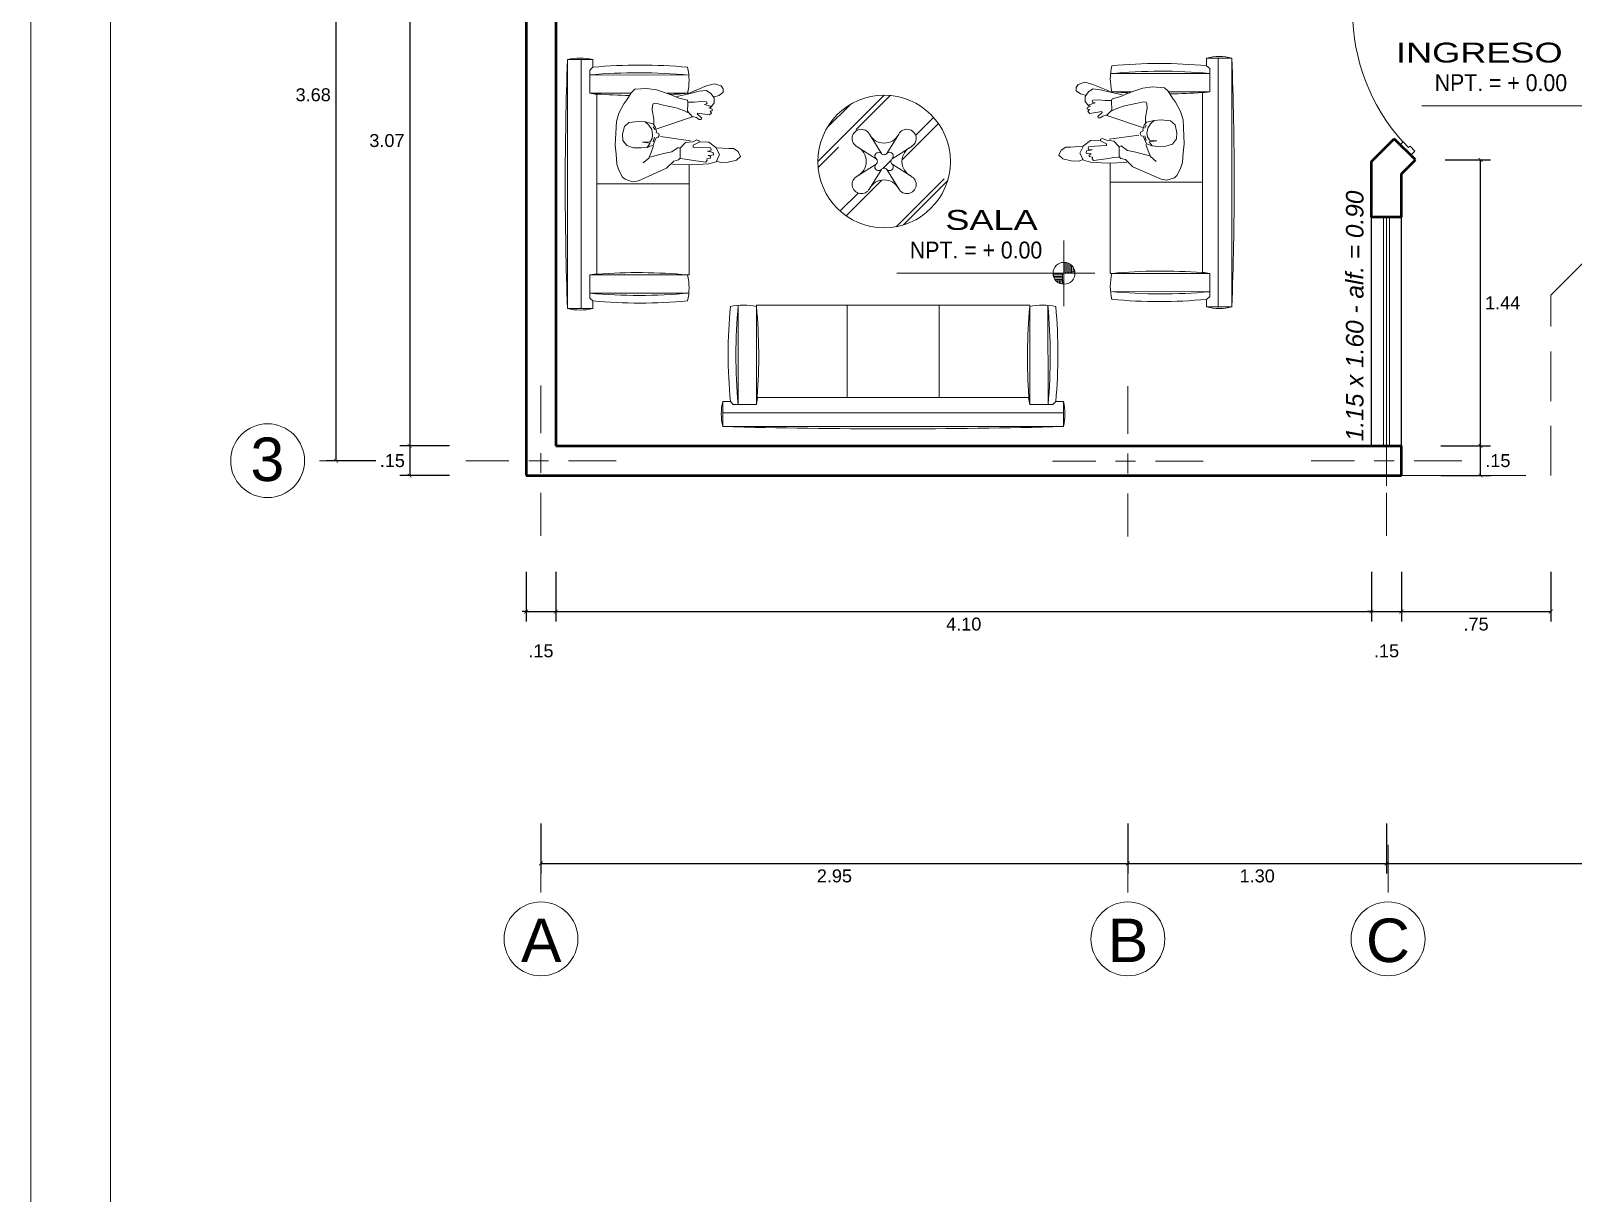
# Model space of a CAD drawing. Header units: millimetres. Extents: x 2033 to 2295, y 1536 to 1691.
# Drawn here: x 2252.87 to 2260.62, y 1585.33 to 1591.17 of the extents above; entities that cross this region are included whole.
import ezdxf

# ---------------------------------------------------------------- set-up
doc = ezdxf.new("R2010")
doc.units = ezdxf.units.MM
for name, pattern in [('ACAD_ISO02W100', [15, 12, -3]), ('ACAD_ISO10W100', [18, 12, -3, 0, -3]), ('RAYITAS', [0.375, 0.25, -0.125])]:
    doc.linetypes.add(name, pattern=pattern)
doc.layers.get('Defpoints').update_dxf_attribs({"color": 164})
for name, color, linetype, lineweight in [('cotas', 251, 'Continuous', 15), ('cut wood', 26, 'Continuous', 20), ('Ejes', 65, 'ACAD_ISO10W100', 15), ('Muebles', 33, 'Continuous', 9), ('muroalto', 12, 'Continuous', 50), ('MUROS BAJOS', 80, 'Continuous', 25), ('PISOS', 252, 'Continuous', 0), ('PYV', 30, 'Continuous', 13), ('TEXTOS', 7, 'Continuous', 5), ('texturasde piso', 252, 'Continuous', 0), ('UNO', 254, 'Continuous', 9)]:
    doc.layers.add(name, color=color, linetype=linetype, lineweight=lineweight)
doc.styles.add('ARDELG', font='arial.ttf', dxfattribs={"width": 0.9, "height": 0.1})
doc.styles.add('ARIAL', font='arial.ttf', dxfattribs={"width": 1.3, "height": 0.1})
doc.styles.add('Micky-Arial', font='arial.ttf', dxfattribs={"width": 1.5, "height": 0.125})
doc.styles.get("Standard").update_dxf_attribs({"font": 'arial.ttf'})
doc.dimstyles.new('Aritek', dxfattribs={"dimtxt": 0.065, "dimasz": 0.02, "dimexe": 0.05, "dimexo": 0.15, "dimgap": 0.03, "dimtad": 2, "dimtih": 1, "dimtoh": 1, "dimzin": 4, "dimdsep": 46, "dimtxsty": 'Standard', "dimblk": 'ARCHTICK', "dimcen": 0.1, "dimclrt": 7, "dimadec": 0, "dimazin": 0, "dimtfac": 1, "dimtmove": 2, "dimatfit": 1, "dimldrblk": 'DOTSMALL', "dimfxl": 0.2, "dimfxlon": 1, "dimarcsym": 0})

# ---------------------------------------------------------------- blocks, each defined once
blk = doc.blocks.new('P')
at = {"linetype": 'Continuous'}
for p, q in [((0.06, 1), (0.02, 1)), ((0.02, 0.075), (0.02, 1)), ((0.06, 1), (0.06, 0.075)), ((0, 0), (0, 0.075)), ((0, 0.075), (0.02, 0.075)), ((0.03, 0), (0, 0)), ((0.06, 0.075), (0.02, 0.075)), ((0.02, 0.075), (0.02, 0.035)), ((0.02, 0.035), (0.03, 0.035)), ((0.03, 0.035), (0.03, 0)), ((0.97, 0.035), (0.97, 0)), ((0.98, 0.035), (0.97, 0.035)), ((0.97, 0), (1, 0)), ((0.98, 0.075), (0.98, 0.035)), ((1, 0.075), (0.98, 0.075)), ((1, 0), (1, 0.075))]:
    blk.add_line(p, q, dxfattribs=at)
blk.add_arc((0.0086, 0.0289), 0.9725, 2.71991, 86.96955, dxfattribs=at)
blk = doc.blocks.new('GF+')
at = {"color": 34}
for p, q in [((252.598, 193.8045), (250.458, 193.8045)), ((250.458, 193.8045), (250.458, 193.646)), ((252.598, 193.8045), (252.598, 193.646)), ((252.598, 193.7181), (250.458, 193.7181)), ((250.458, 193.646), (250.506, 193.646)), ((250.506, 193.646), (250.5235, 193.6653)), ((250.5235, 193.6653), (250.6693, 193.6653)), ((250.5557, 193.0423), (250.554, 193.6653)), ((250.6741, 193.6182), (250.6693, 193.6653)), ((250.6693, 193.6653), (250.677, 193.6211)), ((250.6693, 193.6653), (250.6693, 193.0505)), ((250.677, 193.6211), (250.9392, 193.6211)), ((252.379, 193.6211), (250.9392, 193.6211)), ((251.2388, 193.6211), (251.2388, 193.0409)), ((251.8171, 193.6211), (251.8171, 193.0409)), ((252.3866, 193.6653), (252.379, 193.6211)), ((252.3819, 193.6182), (252.3866, 193.6653)), ((252.5325, 193.6653), (252.3866, 193.6653)), ((252.3866, 193.6653), (252.3866, 193.0505)), ((252.5003, 193.0423), (252.5019, 193.6653)), ((252.5499, 193.646), (252.5325, 193.6653)), ((252.598, 193.646), (252.5499, 193.646)), ((250.6693, 193.0505), (250.6693, 193.0438)), ((250.6722, 193.0409), (250.7746, 193.0409)), ((250.9392, 193.0409), (250.7452, 193.0409)), ((250.9392, 193.0409), (252.3107, 193.0409)), ((252.3838, 193.0409), (252.2814, 193.0409)), ((252.3866, 193.0505), (252.3866, 193.0438))]:
    blk.add_line(p, q, dxfattribs=at)
for centre, radius, start, end in [((250.7801, 193.7253), 0.3317, 166.17755, 193.82245), ((251.528, 154.0828), 39.7361, 88.45698, 91.54302), ((252.2759, 193.7253), 0.3317, 346.17755, 13.82245), ((253.6603, 193.3483), 3.1683, 174.60692, 185.39308), ((253.9298, 193.3626), 3.3893, 174.8766, 185.42207), ((247.2945, 193.3627), 3.3893, 354.71491, 4.32027), ((250.677, 193.6182), 0.00288, 90, 184.32027), ((255.7615, 193.3627), 3.3893, 175.67973, 185.28509), ((252.379, 193.6182), 0.00288, 355.67973, 90), ((249.1262, 193.3626), 3.3893, 354.57793, 5.1234), ((249.3957, 193.3483), 3.1683, 354.60692, 5.39308), ((250.5877, 193.3927), 0.3518, 256.58033, 283.41967), ((250.6722, 193.0438), 0.00288, 180, 270), ((252.3838, 193.0438), 0.00288, 270, 0), ((252.4683, 193.3927), 0.3518, 256.58033, 283.41967)]:
    blk.add_arc(centre, radius, start, end, dxfattribs=at)
blk = doc.blocks.new('Peopleplan_057')
at = {"color": 0}
for p, q in [((-0.0217, -0.1196), (-0.0401, -0.1104)), ((0.0553, -0.1104), (0.026, -0.1181))]:
    blk.add_line(p, q, dxfattribs=at)
at = {"color": 76}
for p, q in [((0.0955, -0.2799), (0.1573, -0.2799)), ((-0.1951, -0.3287), (-0.1295, -0.3268))]:
    blk.add_line(p, q, dxfattribs=at)
for points in [[(0.1573, -0.2799), (0.1686, -0.2687), (0.1761, -0.2405), (0.2211, -0.1936), (0.2998, -0.0172), (0.3054, 0.0203), (0.2899, 0.0667), (0.2766, 0.0826), (0.2329, 0.1051), (0.1948, 0.1179), (0.133, 0.123), (0.0767, 0.1276), (-0.0733, 0.1212), (-0.1258, 0.1053), (-0.1839, 0.0747), (-0.2101, 0.0555), (-0.2532, 0.0278), (-0.2757, 0.0053), (-0.2814, -0.0698), (-0.272, -0.1317), (-0.2457, -0.2124), (-0.2195, -0.2705), (-0.2064, -0.3249), (-0.1951, -0.3287)], [(0.0805, -0.1129), (0.1217, -0.0979), (0.1573, -0.0829), (0.1873, -0.0473), (0.1873, -0.0473), (0.1873, -0.0473), (0.1873, -0.0473)], [(0.1517, -0.0885), (0.1292, -0.1748), (0.118, -0.2274), (0.0898, -0.2668), (0.0955, -0.2799)], [(-0.1295, -0.3268), (-0.1408, -0.3062), (-0.1595, -0.2555), (-0.1782, -0.1655), (-0.1876, -0.1279), (-0.1839, -0.111), (-0.1745, -0.1054), (-0.1464, -0.1035), (-0.0883, -0.1148), (-0.0564, -0.1148)]]:
    blk.add_lwpolyline(points, dxfattribs=at)
at = {"color": 8}
for points in [[(0.0906, -0.0729), (0.0936, -0.0341), (0.0917, 0.0128), (0.0786, 0.0559), (0.0467, 0.0803), (0.0074, 0.0822), (-0.0414, 0.071), (-0.0676, 0.0428), (-0.0733, -0.0172), (-0.0705, -0.0596)], [(0.0906, -0.0729), (0.0643, -0.0913), (0.0577, -0.0436), (0.0546, -0.0904), (0.0335, -0.1028), (0.0104, -0.1067), (-0.0223, -0.1009), (-0.0492, -0.0836), (-0.0705, -0.0596)], [(-0.0264, -0.1336), (-0.1033, -0.3644)], [(0.0223, -0.1561), (0.0486, -0.3437)], [(-0.1595, -0.4713), (-0.1895, -0.4938), (-0.2214, -0.4938), (-0.2495, -0.4732), (-0.2682, -0.445), (-0.2626, -0.4), (-0.2457, -0.3268), (-0.2307, -0.2593)], [(0.0542, -0.4), (0.0561, -0.46), (0.0898, -0.5032), (0.1348, -0.5276), (0.1798, -0.5051), (0.1929, -0.46), (0.1986, -0.355), (0.1948, -0.2311)], [(-0.2532, -0.34), (-0.2964, -0.445), (-0.3095, -0.4957), (-0.2964, -0.537), (-0.2776, -0.5501), (-0.257, -0.5501), (-0.2364, -0.5238), (-0.2289, -0.4938)], [(0.0917, -0.5088), (0.0973, -0.5858), (0.0973, -0.6158), (0.1161, -0.6439), (0.148, -0.6589), (0.1705, -0.6345), (0.1836, -0.582), (0.1854, -0.5313), (0.1752, -0.5074)]]:
    blk.add_lwpolyline(points, dxfattribs=at)
at = {"color": 0}
for points in [[(-0.0705, -0.0596), (-0.0583, -0.1092), (-0.0395, -0.1223), (-0.0114, -0.1317), (-0.0039, -0.1298), (0.0036, -0.1467), (0.0149, -0.1486), (0.0261, -0.1411), (0.0298, -0.1298), (0.0486, -0.1204), (0.0767, -0.1092), (0.0906, -0.0729)], [(0.0955, -0.2799), (0.0598, -0.3137), (0.0542, -0.3587), (0.043, -0.385), (0.0486, -0.3981), (0.058, -0.3981), (0.0767, -0.3606), (0.088, -0.3606), (0.0936, -0.4713), (0.103, -0.4751), (0.1123, -0.4732), (0.1142, -0.4507), (0.1217, -0.4863), (0.1367, -0.4882), (0.1386, -0.4788), (0.1405, -0.4563), (0.148, -0.4694), (0.1573, -0.4694), (0.1611, -0.4469), (0.1705, -0.4488), (0.1817, -0.4413), (0.1723, -0.3625), (0.163, -0.3137), (0.1604, -0.2769)], [(-0.1947, -0.3287), (-0.1951, -0.37), (-0.1989, -0.4094), (-0.197, -0.445), (-0.1857, -0.4488), (-0.1801, -0.4319), (-0.1689, -0.4694), (-0.1632, -0.4713), (-0.1595, -0.46), (-0.1501, -0.4807), (-0.1408, -0.4807), (-0.1389, -0.4675), (-0.1258, -0.4769), (-0.1145, -0.4638), (-0.1258, -0.3887), (-0.1201, -0.3869), (-0.0939, -0.415), (-0.0864, -0.4113), (-0.0864, -0.4), (-0.0976, -0.3831), (-0.1051, -0.355), (-0.1348, -0.327)]]:
    blk.add_lwpolyline(points, dxfattribs=at)
blk = doc.blocks.new('Peopleplan_059')
at = {"color": 34, "lineweight": 0}
for p, q in [((-0.7235, -0.0143), (0.8412, -0.0143)), ((-0.7235, -0.0143), (-0.7235, -0.1728)), ((0.8412, -0.0143), (0.8412, -0.1728)), ((-0.7235, -0.1008), (0.8412, -0.1008)), ((-0.7235, -0.1728), (-0.6754, -0.1728)), ((-0.6754, -0.1728), (-0.658, -0.1536)), ((-0.658, -0.1536), (-0.5121, -0.1536)), ((-0.6258, -0.7765), (-0.6274, -0.1536)), ((-0.5121, -0.1536), (-0.5121, -0.4127)), ((-0.5074, -0.2007), (-0.5121, -0.1536)), ((-0.5121, -0.1536), (-0.5045, -0.1978)), ((0.6299, -0.1536), (0.6223, -0.1978)), ((0.6251, -0.2007), (0.6299, -0.1536)), ((0.7758, -0.1536), (0.6299, -0.1536)), ((0.6299, -0.1536), (0.6299, -0.7684)), ((0.7436, -0.7765), (0.7452, -0.1536)), ((0.7932, -0.1728), (0.7758, -0.1536)), ((0.8412, -0.1728), (0.7932, -0.1728)), ((-0.5045, -0.1978), (0.6223, -0.1978)), ((0.0574, -0.1978), (0.0574, -0.778)), ((-0.5121, -0.6398), (-0.5121, -0.7684)), ((-0.5121, -0.7684), (-0.5121, -0.7751)), ((0.6299, -0.7684), (0.6299, -0.7751)), ((0.627, -0.778), (-0.0636, -0.778)), ((0.627, -0.778), (0.5246, -0.778)), ((0.627, -0.778), (0.554, -0.778))]:
    blk.add_line(p, q, dxfattribs=at)
for centre, radius, start, end in [((0.0589, -21.2468), 21.2469, 87.88978, 92.11022), ((-0.4014, -0.0936), 0.3317, 166.17755, 193.82245), ((0.5191, -0.0936), 0.3317, 346.17755, 13.82245), ((2.4788, -0.4706), 3.1683, 174.60692, 185.39308), ((2.7483, -0.4563), 3.3893, 174.8766, 185.42207), ((-2.6305, -0.4563), 3.3893, 354.57793, 5.1234), ((-2.3611, -0.4706), 3.1683, 354.60692, 5.39308), ((-0.5045, -0.2007), 0.00288, 90, 184.32027), ((-3.887, -0.4562), 3.3893, 0.8877, 4.32027), ((4.0048, -0.4562), 3.3893, 175.67973, 185.28509), ((0.6223, -0.2007), 0.00288, 355.67973, 90), ((-3.887, -0.4562), 3.3893, 354.71491, 356.64052), ((-0.5938, -0.4262), 0.3518, 256.58033, 283.41967), ((-0.5092, -0.7751), 0.00288, 180, 270), ((0.627, -0.7751), 0.00288, 270, 0), ((0.7116, -0.4262), 0.3518, 256.58033, 283.41967)]:
    blk.add_arc(centre, radius, start, end, dxfattribs=at)
at = {"color": 30, "lineweight": 0}
blk.add_blockref('Peopleplan_057', (-0.2616, -0.4422), dxfattribs=at)
blk = doc.blocks.new('HKJHL')
at = {"color": 8}
for p, q in [((252.2573, 191.5581), (252.0859, 191.7295)), ((252.4498, 191.3979), (252.1168, 191.731)), ((252.4024, 191.5692), (252.2881, 191.6835)), ((252.0267, 191.4062), (251.844, 191.5889)), ((251.9583, 191.5284), (251.8677, 191.619)), ((252.103, 191.4379), (252.0431, 191.535)), ((252.1307, 191.4379), (252.1906, 191.535)), ((252.0768, 191.4118), (251.9813, 191.4723)), ((252.1239, 191.3628), (252.0817, 191.405)), ((252.1568, 191.4118), (252.2524, 191.4723)), ((252.4484, 191.367), (252.3462, 191.4692)), ((252.0768, 191.3841), (251.9813, 191.3236)), ((252.103, 191.358), (252.0431, 191.2608)), ((252.1307, 191.358), (252.1906, 191.2608)), ((252.2524, 191.3236), (252.1568, 191.3841)), ((252.0192, 191.0796), (251.7985, 191.3003)), ((252.055, 191.0707), (251.8155, 191.3102)), ((252.3077, 191.1251), (252.1282, 191.3047)), ((252.3379, 191.1489), (252.2477, 191.239))]:
    blk.add_line(p, q, dxfattribs=at)
at = {"color": 34}
blk.add_circle((252.1168, 191.3979), 0.333, dxfattribs=at)
at = {"color": 8}
for centre, radius, start, end in [((252.0021, 191.5136), 0.0463, 27.66045, 243.2345), ((252.2315, 191.5136), 0.0463, 296.7655, 152.33955), ((252.1168, 191.5737), 0.0833, 207.66045, 332.33955), ((251.9438, 191.3979), 0.0833, 296.7655, 63.2345), ((252.0891, 191.4257), 0.0185, 41.40962, 228.59038), ((252.0646, 191.3979), 0.0185, 311.40962, 48.59038), ((252.1168, 191.4502), 0.0185, 221.40962, 318.59038), ((252.1446, 191.4257), 0.0185, 311.40962, 138.59038), ((252.1691, 191.3979), 0.0185, 131.40962, 228.59038), ((252.2899, 191.3979), 0.0833, 116.7655, 243.2345), ((252.0021, 191.2823), 0.0463, 116.7655, 332.33955), ((252.0891, 191.3702), 0.0185, 131.40962, 318.59038), ((252.1168, 191.3457), 0.0185, 41.40962, 138.59038), ((252.1446, 191.3702), 0.0185, 221.40962, 48.59038), ((252.2315, 191.2823), 0.0463, 207.66045, 63.2345), ((252.1168, 191.2222), 0.0833, 27.66045, 152.33955)]:
    blk.add_arc(centre, radius, start, end, dxfattribs=at)
blk = doc.blocks.new('_ArchTick')
at = {"color": 0, "linetype": 'ByBlock', "const_width": 0.15}
blk.add_lwpolyline([(-0.5, -0.5), (0.5, 0.5)], dxfattribs=at)
blk = doc.blocks.new('*D418')
at = {"layer": 'Defpoints', "color": 0, "linetype": 'Continuous', "transparency": 16777216}
for p in [(2259.754, 1589.0846), (2260.1514, 1589.0846), (2259.754, 1588.9346)]:
    blk.add_point(p, dxfattribs=at)
at = {"layer": 'UNO', "color": 0, "linetype": 'Continuous', "lineweight": -2, "transparency": 16777216}
for p, q in [((2259.9514, 1589.0846), (2260.2014, 1589.0846)), ((2260.1514, 1588.9346), (2260.1514, 1589.0846)), ((2259.9514, 1588.9346), (2260.2014, 1588.9346))]:
    blk.add_line(p, q, dxfattribs=at)
at = {"layer": 'UNO', "color": 0, "linetype": 'Continuous', "lineweight": -2, "transparency": 16777216, "xscale": 0.02, "yscale": 0.02, "zscale": 0.02}
for p, rotation in [((2260.1514, 1589.0846), 90), ((2260.1514, 1588.9346), 270)]:
    blk.add_blockref('_ArchTick', p, dxfattribs=dict(at, rotation=rotation))
at = {"layer": 'UNO', "color": 7, "linetype": 'Continuous', "transparency": 16777216, "insert": (2260.2386, 1589.0096), "char_height": 0.065, "attachment_point": 5}
blk.add_mtext('.15', dxfattribs=at)
blk = doc.blocks.new('_DotSmall')
at = {"color": 0, "linetype": 'ByBlock', "const_width": 0.5}
blk.add_lwpolyline([(-0.0625, 0, 1), (0.0625, 0, 1)], format="xyb", close=True, dxfattribs=at)
blk = doc.blocks.new('*D419')
at = {"layer": 'Defpoints', "color": 0, "linetype": 'Continuous', "transparency": 16777216}
for p in [(2259.8239, 1590.5225), (2260.1514, 1590.5225), (2259.754, 1589.0846)]:
    blk.add_point(p, dxfattribs=at)
at = {"layer": 'PISOS', "color": 0, "linetype": 'Continuous', "lineweight": -2, "transparency": 16777216}
for p, q in [((2259.9739, 1590.5225), (2260.2014, 1590.5225)), ((2260.1514, 1589.0846), (2260.1514, 1590.5225)), ((2259.9514, 1589.0846), (2260.2014, 1589.0846))]:
    blk.add_line(p, q, dxfattribs=at)
at = {"layer": 'PISOS', "color": 0, "linetype": 'Continuous', "lineweight": -2, "transparency": 16777216, "xscale": 0.02, "yscale": 0.02, "zscale": 0.02}
for p, rotation in [((2260.1514, 1590.5225), 90), ((2260.1514, 1589.0846), 270)]:
    blk.add_blockref('_ArchTick', p, dxfattribs=dict(at, rotation=rotation))
at = {"layer": 'PISOS', "color": 7, "linetype": 'Continuous', "transparency": 16777216, "insert": (2260.2626, 1589.8035), "char_height": 0.065, "attachment_point": 5}
blk.add_mtext('1.44', dxfattribs=at)
blk = doc.blocks.new('*D497')
at = {"layer": 'cotas', "color": 0, "linetype": 'Continuous', "lineweight": -2, "transparency": 16777216}
for p, q in [((2254.9692, 1592.154), (2254.7192, 1592.154)), ((2254.7692, 1592.154), (2254.7692, 1589.0846)), ((2254.9692, 1589.0846), (2254.7192, 1589.0846))]:
    blk.add_line(p, q, dxfattribs=at)
at = {"layer": 'Defpoints', "color": 0, "linetype": 'Continuous', "transparency": 16777216}
for p in [(2259.604, 1592.154), (2254.7692, 1589.0846), (2255.504, 1589.0846)]:
    blk.add_point(p, dxfattribs=at)
at = {"layer": 'cotas', "color": 0, "linetype": 'Continuous', "lineweight": -2, "transparency": 16777216, "xscale": 0.02, "yscale": 0.02, "zscale": 0.02}
for p, rotation in [((2254.7692, 1592.154), 90), ((2254.7692, 1589.0846), 270)]:
    blk.add_blockref('_ArchTick', p, dxfattribs=dict(at, rotation=rotation))
at = {"layer": 'cotas', "color": 7, "linetype": 'Continuous', "transparency": 16777216, "insert": (2254.6548, 1590.6193), "char_height": 0.065, "attachment_point": 5}
blk.add_mtext('3.07', dxfattribs=at)
blk = doc.blocks.new('*D498')
at = {"layer": 'cotas', "color": 0, "linetype": 'Continuous', "lineweight": -2, "transparency": 16777216}
for p, q in [((2254.9692, 1589.0846), (2254.7192, 1589.0846)), ((2254.7692, 1589.0846), (2254.7692, 1588.9346)), ((2254.9692, 1588.9346), (2254.7192, 1588.9346))]:
    blk.add_line(p, q, dxfattribs=at)
at = {"layer": 'Defpoints', "color": 0, "linetype": 'Continuous', "transparency": 16777216}
for p in [(2255.504, 1589.0846), (2254.7692, 1588.9346), (2255.354, 1588.9346)]:
    blk.add_point(p, dxfattribs=at)
at = {"layer": 'cotas', "color": 0, "linetype": 'Continuous', "lineweight": -2, "transparency": 16777216, "xscale": 0.02, "yscale": 0.02, "zscale": 0.02}
for p, rotation in [((2254.7692, 1589.0846), 90), ((2254.7692, 1588.9346), 270)]:
    blk.add_blockref('_ArchTick', p, dxfattribs=dict(at, rotation=rotation))
at = {"layer": 'cotas', "color": 7, "linetype": 'Continuous', "transparency": 16777216, "insert": (2254.6821, 1589.0096), "char_height": 0.065, "attachment_point": 5}
blk.add_mtext('.15', dxfattribs=at)
blk = doc.blocks.new('*D499')
at = {"layer": 'cotas', "color": 0, "linetype": 'Continuous', "lineweight": -2, "transparency": 16777216}
for p, q in [((2255.354, 1588.4507), (2255.354, 1588.2007)), ((2255.504, 1588.4507), (2255.504, 1588.2007)), ((2255.354, 1588.2507), (2255.334, 1588.2507)), ((2255.354, 1588.2507), (2255.504, 1588.2507)), ((2255.504, 1588.2507), (2255.524, 1588.2507))]:
    blk.add_line(p, q, dxfattribs=at)
at = {"layer": 'Defpoints', "color": 0, "linetype": 'Continuous', "transparency": 16777216}
for p in [(2255.504, 1589.0846), (2255.354, 1588.9346), (2255.504, 1588.2507)]:
    blk.add_point(p, dxfattribs=at)
at = {"layer": 'cotas', "color": 0, "linetype": 'Continuous', "lineweight": -2, "transparency": 16777216, "xscale": 0.02, "yscale": 0.02, "zscale": 0.02}
blk.add_blockref('_ArchTick', (2255.354, 1588.2507), dxfattribs=at)
at = {"layer": 'cotas', "color": 0, "linetype": 'Continuous', "lineweight": -2, "transparency": 16777216, "xscale": 0.02, "yscale": 0.02, "zscale": 0.02, "rotation": 180}
blk.add_blockref('_ArchTick', (2255.504, 1588.2507), dxfattribs=at)
at = {"layer": 'cotas', "color": 7, "linetype": 'Continuous', "transparency": 16777216, "insert": (2255.429, 1588.053), "char_height": 0.065, "attachment_point": 5}
blk.add_mtext('.15', dxfattribs=at)
blk = doc.blocks.new('*D500')
at = {"layer": 'cotas', "color": 0, "linetype": 'Continuous', "lineweight": -2, "transparency": 16777216}
for p, q in [((2255.504, 1588.4507), (2255.504, 1588.2007)), ((2259.604, 1588.4507), (2259.604, 1588.2007)), ((2255.504, 1588.2507), (2259.604, 1588.2507))]:
    blk.add_line(p, q, dxfattribs=at)
at = {"layer": 'Defpoints', "color": 0, "linetype": 'Continuous', "transparency": 16777216}
for p in [(2255.504, 1589.0846), (2259.604, 1589.0846), (2259.604, 1588.2507)]:
    blk.add_point(p, dxfattribs=at)
at = {"layer": 'cotas', "color": 0, "linetype": 'Continuous', "lineweight": -2, "transparency": 16777216, "xscale": 0.02, "yscale": 0.02, "zscale": 0.02, "rotation": 180}
blk.add_blockref('_ArchTick', (2255.504, 1588.2507), dxfattribs=at)
at = {"layer": 'cotas', "color": 0, "linetype": 'Continuous', "lineweight": -2, "transparency": 16777216, "xscale": 0.02, "yscale": 0.02, "zscale": 0.02}
blk.add_blockref('_ArchTick', (2259.604, 1588.2507), dxfattribs=at)
at = {"layer": 'cotas', "color": 7, "linetype": 'Continuous', "transparency": 16777216, "insert": (2257.554, 1588.1876), "char_height": 0.065, "attachment_point": 5}
blk.add_mtext('4.10', dxfattribs=at)
blk = doc.blocks.new('*D501')
at = {"layer": 'cotas', "color": 0, "linetype": 'Continuous', "lineweight": -2, "transparency": 16777216}
for p, q in [((2259.604, 1588.4507), (2259.604, 1588.2007)), ((2259.754, 1588.4507), (2259.754, 1588.2007)), ((2259.604, 1588.2507), (2259.584, 1588.2507)), ((2259.604, 1588.2507), (2259.754, 1588.2507)), ((2259.754, 1588.2507), (2259.774, 1588.2507))]:
    blk.add_line(p, q, dxfattribs=at)
at = {"layer": 'Defpoints', "color": 0, "linetype": 'Continuous', "transparency": 16777216}
for p in [(2259.604, 1589.0846), (2259.754, 1589.0846), (2259.754, 1588.2507)]:
    blk.add_point(p, dxfattribs=at)
at = {"layer": 'cotas', "color": 0, "linetype": 'Continuous', "lineweight": -2, "transparency": 16777216, "xscale": 0.02, "yscale": 0.02, "zscale": 0.02}
blk.add_blockref('_ArchTick', (2259.604, 1588.2507), dxfattribs=at)
at = {"layer": 'cotas', "color": 0, "linetype": 'Continuous', "lineweight": -2, "transparency": 16777216, "xscale": 0.02, "yscale": 0.02, "zscale": 0.02, "rotation": 180}
blk.add_blockref('_ArchTick', (2259.754, 1588.2507), dxfattribs=at)
at = {"layer": 'cotas', "color": 7, "linetype": 'Continuous', "transparency": 16777216, "insert": (2259.679, 1588.053), "char_height": 0.065, "attachment_point": 5}
blk.add_mtext('.15', dxfattribs=at)
blk = doc.blocks.new('*D502')
at = {"layer": 'cotas', "color": 0, "linetype": 'Continuous', "lineweight": -2, "transparency": 16777216}
for p, q in [((2259.754, 1588.4507), (2259.754, 1588.2007)), ((2260.504, 1588.4507), (2260.504, 1588.2007)), ((2259.754, 1588.2507), (2260.504, 1588.2507))]:
    blk.add_line(p, q, dxfattribs=at)
at = {"layer": 'Defpoints', "color": 0, "linetype": 'Continuous', "transparency": 16777216}
for p in [(2259.754, 1589.0846), (2260.504, 1588.9346), (2260.504, 1588.2507)]:
    blk.add_point(p, dxfattribs=at)
at = {"layer": 'cotas', "color": 0, "linetype": 'Continuous', "lineweight": -2, "transparency": 16777216, "xscale": 0.02, "yscale": 0.02, "zscale": 0.02, "rotation": 180}
blk.add_blockref('_ArchTick', (2259.754, 1588.2507), dxfattribs=at)
at = {"layer": 'cotas', "color": 0, "linetype": 'Continuous', "lineweight": -2, "transparency": 16777216, "xscale": 0.02, "yscale": 0.02, "zscale": 0.02}
blk.add_blockref('_ArchTick', (2260.504, 1588.2507), dxfattribs=at)
at = {"layer": 'cotas', "color": 7, "linetype": 'Continuous', "transparency": 16777216, "insert": (2260.129, 1588.1877), "char_height": 0.065, "attachment_point": 5}
blk.add_mtext('.75', dxfattribs=at)
blk = doc.blocks.new('*D529')
at = {"layer": 'cotas', "color": 0, "linetype": 'Continuous', "lineweight": -2, "transparency": 16777216}
for p, q in [((2255.429, 1587.1843), (2255.429, 1586.9343)), ((2258.379, 1587.1843), (2258.379, 1586.9343)), ((2255.429, 1586.9843), (2258.379, 1586.9843))]:
    blk.add_line(p, q, dxfattribs=at)
at = {"layer": 'Defpoints', "color": 0, "linetype": 'Continuous', "transparency": 16777216}
for p in [(2255.429, 1588.6313), (2258.379, 1588.6286), (2258.379, 1586.9843)]:
    blk.add_point(p, dxfattribs=at)
at = {"layer": 'cotas', "color": 0, "linetype": 'Continuous', "lineweight": -2, "transparency": 16777216, "xscale": 0.02, "yscale": 0.02, "zscale": 0.02, "rotation": 180}
blk.add_blockref('_ArchTick', (2255.429, 1586.9843), dxfattribs=at)
at = {"layer": 'cotas', "color": 0, "linetype": 'Continuous', "lineweight": -2, "transparency": 16777216, "xscale": 0.02, "yscale": 0.02, "zscale": 0.02}
blk.add_blockref('_ArchTick', (2258.379, 1586.9843), dxfattribs=at)
at = {"layer": 'cotas', "color": 7, "linetype": 'Continuous', "transparency": 16777216, "insert": (2256.904, 1586.9211), "char_height": 0.065, "attachment_point": 5}
blk.add_mtext('2.95', dxfattribs=at)
blk = doc.blocks.new('*D530')
at = {"layer": 'cotas', "color": 0, "linetype": 'Continuous', "lineweight": -2, "transparency": 16777216}
for p, q in [((2258.379, 1587.1843), (2258.379, 1586.9343)), ((2259.679, 1587.1843), (2259.679, 1586.9343)), ((2258.379, 1586.9843), (2259.679, 1586.9843))]:
    blk.add_line(p, q, dxfattribs=at)
at = {"layer": 'Defpoints', "color": 0, "linetype": 'Continuous', "transparency": 16777216}
for p in [(2258.379, 1588.6286), (2259.679, 1588.6313), (2259.679, 1586.9843)]:
    blk.add_point(p, dxfattribs=at)
at = {"layer": 'cotas', "color": 0, "linetype": 'Continuous', "lineweight": -2, "transparency": 16777216, "xscale": 0.02, "yscale": 0.02, "zscale": 0.02, "rotation": 180}
blk.add_blockref('_ArchTick', (2258.379, 1586.9843), dxfattribs=at)
at = {"layer": 'cotas', "color": 0, "linetype": 'Continuous', "lineweight": -2, "transparency": 16777216, "xscale": 0.02, "yscale": 0.02, "zscale": 0.02}
blk.add_blockref('_ArchTick', (2259.679, 1586.9843), dxfattribs=at)
at = {"layer": 'cotas', "color": 7, "linetype": 'Continuous', "transparency": 16777216, "insert": (2259.029, 1586.9211), "char_height": 0.065, "attachment_point": 5}
blk.add_mtext('1.30', dxfattribs=at)
blk = doc.blocks.new('*D531')
at = {"layer": 'cotas', "color": 0, "linetype": 'Continuous', "lineweight": -2, "transparency": 16777216}
for p, q in [((2259.679, 1587.1843), (2259.679, 1586.9343)), ((2262.854, 1587.1843), (2262.854, 1586.9343)), ((2259.679, 1586.9843), (2262.854, 1586.9843))]:
    blk.add_line(p, q, dxfattribs=at)
at = {"layer": 'Defpoints', "color": 0, "linetype": 'Continuous', "transparency": 16777216}
for p in [(2262.854, 1590.9883), (2259.679, 1588.6313), (2262.854, 1586.9843)]:
    blk.add_point(p, dxfattribs=at)
at = {"layer": 'cotas', "color": 0, "linetype": 'Continuous', "lineweight": -2, "transparency": 16777216, "xscale": 0.02, "yscale": 0.02, "zscale": 0.02, "rotation": 180}
blk.add_blockref('_ArchTick', (2259.679, 1586.9843), dxfattribs=at)
at = {"layer": 'cotas', "color": 0, "linetype": 'Continuous', "lineweight": -2, "transparency": 16777216, "xscale": 0.02, "yscale": 0.02, "zscale": 0.02}
blk.add_blockref('_ArchTick', (2262.854, 1586.9843), dxfattribs=at)
at = {"layer": 'cotas', "color": 7, "linetype": 'Continuous', "transparency": 16777216, "insert": (2261.2665, 1586.9211), "char_height": 0.065, "attachment_point": 5}
blk.add_mtext('3.18', dxfattribs=at)
blk = doc.blocks.new('*D536')
at = {"layer": 'cotas', "color": 0, "linetype": 'Continuous', "lineweight": -2, "transparency": 16777216}
for p, q in [((2254.5986, 1592.6895), (2254.3486, 1592.6895)), ((2254.3986, 1592.6895), (2254.3986, 1589.0096)), ((2254.5986, 1589.0096), (2254.3486, 1589.0096))]:
    blk.add_line(p, q, dxfattribs=at)
at = {"layer": 'Defpoints', "color": 0, "linetype": 'Continuous', "transparency": 16777216}
for p in [(2255.0507, 1592.6895), (2254.3986, 1589.0096), (2255.0507, 1589.0096)]:
    blk.add_point(p, dxfattribs=at)
at = {"layer": 'cotas', "color": 0, "linetype": 'Continuous', "lineweight": -2, "transparency": 16777216, "xscale": 0.02, "yscale": 0.02, "zscale": 0.02}
for p, rotation in [((2254.3986, 1592.6895), 90), ((2254.3986, 1589.0096), 270)]:
    blk.add_blockref('_ArchTick', p, dxfattribs=dict(at, rotation=rotation))
at = {"layer": 'cotas', "color": 7, "linetype": 'Continuous', "transparency": 16777216, "insert": (2254.2842, 1590.8495), "char_height": 0.065, "attachment_point": 5}
blk.add_mtext('3.68', dxfattribs=at)

msp = doc.modelspace()

# ---------------------------------------------------------------- hatches: boundary and pattern name
at = {"layer": 'UNO', "ltscale": 0.005}
h = msp.add_hatch(dxfattribs=at)
h.set_pattern_fill('AR-PARQ1', color=21, scale=0.00015, style=0)
h.set_pattern_definition([(90, (2079.102123, 1369.817663), (-0.04572, 0.04572), [0.04572, -0.04572]), (90, (2079.109743, 1369.817663), (-0.04572, 0.04572), [0.04572, -0.04572]), (90, (2079.117363, 1369.817663), (-0.04572, 0.04572), [0.04572, -0.04572]), (90, (2079.124983, 1369.817663), (-0.04572, 0.04572), [0.04572, -0.04572]), (90, (2079.132603, 1369.817663), (-0.04572, 0.04572), [0.04572, -0.04572]), (90, (2079.140223, 1369.817663), (-0.04572, 0.04572), [0.04572, -0.04572]), (90, (2079.147843, 1369.817663), (-0.04572, 0.04572), [0.04572, -0.04572]), (360, (2079.102123, 1369.863383), (0.04572, -0.04572), [0.04572, -0.04572]), (360, (2079.102123, 1369.871003), (0.04572, -0.04572), [0.04572, -0.04572]), (360, (2079.102123, 1369.878623), (0.04572, -0.04572), [0.04572, -0.04572]), (360, (2079.102123, 1369.886243), (0.04572, -0.04572), [0.04572, -0.04572]), (360, (2079.102123, 1369.893863), (0.04572, -0.04572), [0.04572, -0.04572]), (360, (2079.102123, 1369.901483), (0.04572, -0.04572), [0.04572, -0.04572]), (360, (2079.102123, 1369.909103), (0.04572, -0.04572), [0.04572, -0.04572])])
h.paths.add_polyline_path([(2258.0577, 1589.9522), (2258.0577, 1590.0072, -0.414214), (2258.1127, 1589.9522)])
h.paths.add_polyline_path([(2258.0577, 1589.9522), (2258.0577, 1589.8972, -0.414214), (2258.0027, 1589.9522)])

# ---------------------------------------------------------------- linework, layer by layer
at = {"layer": 'cut wood', "linetype": 'Continuous'}
for points in [[(2272.8651, 1598.4546), (2272.8651, 1570.4546), (2252.8651, 1570.4546), (2252.8651, 1598.4546)], [(2272.4651, 1598.0546), (2272.4651, 1570.8546), (2253.2651, 1570.8546), (2253.2651, 1598.0546)]]:
    msp.add_lwpolyline(points, close=True, dxfattribs=at)
at = {"layer": 'Ejes', "ltscale": 0.02}
for p, q in [((2254.5565, 1589.0096), (2254.2408, 1589.0096)), ((2255.429, 1587.0782), (2255.429, 1586.7905)), ((2258.379, 1587.0782), (2258.379, 1586.7905)), ((2259.6867, 1587.0782), (2259.6867, 1586.7905))]:
    msp.add_line(p, q, dxfattribs=at)
at = {"layer": 'Ejes', "color": 32, "linetype": 'Continuous'}
for centre in [(2254.0551, 1589.0096), (2255.429, 1586.6048), (2258.379, 1586.6048), (2259.6867, 1586.6048)]:
    msp.add_circle(centre, 0.1857, dxfattribs=at)
at = {"layer": 'muroalto'}
for p, q in [((2255.354, 1596.2846), (2255.354, 1588.9346)), ((2255.504, 1596.1346), (2255.504, 1589.0846)), ((2259.604, 1590.5147), (2259.7179, 1590.6286)), ((2259.8239, 1590.5225), (2259.7179, 1590.6286)), ((2259.604, 1590.2346), (2259.604, 1590.5147)), ((2259.754, 1590.4526), (2259.8239, 1590.5225)), ((2259.754, 1590.2346), (2259.754, 1590.4526)), ((2259.754, 1590.2346), (2259.604, 1590.2346)), ((2255.504, 1589.0846), (2259.754, 1589.0846)), ((2259.754, 1588.9346), (2259.754, 1589.0846)), ((2255.354, 1588.9346), (2259.754, 1588.9346))]:
    msp.add_line(p, q, dxfattribs=at)
at = {"layer": 'MUROS BAJOS'}
for p, q in [((2259.604, 1589.0846), (2259.604, 1590.2346)), ((2259.754, 1589.0846), (2259.754, 1590.2346))]:
    msp.add_line(p, q, dxfattribs=at)
at = {"layer": 'PISOS', "linetype": 'ACAD_ISO02W100'}
msp.add_line((2259.679, 1590.2346), (2259.679, 1588.8828), dxfattribs=at)
at = {"layer": 'PISOS', "linetype": 'RAYITAS'}
for p, q in [((2260.504, 1589.8421), (2260.754, 1590.0921)), ((2260.504, 1588.9346), (2260.504, 1589.8421))]:
    msp.add_line(p, q, dxfattribs=at)
at = {"layer": 'texturasde piso'}
for p, q in [((2259.664, 1589.0846), (2259.664, 1590.2346)), ((2259.694, 1589.0846), (2259.694, 1590.2346))]:
    msp.add_line(p, q, dxfattribs=at)
at = {"layer": 'UNO', "ltscale": 0.005}
for p, q in [((2259.8558, 1590.7938), (2260.8518, 1590.7938)), ((2258.0577, 1590.1175), (2258.0577, 1589.9522)), ((2257.2176, 1589.9522), (2258.2136, 1589.9522)), ((2258.0577, 1589.787), (2258.0577, 1589.9522))]:
    msp.add_line(p, q, dxfattribs=at)
at = {"layer": 'UNO', "linetype": 'ACAD_ISO10W100', "ltscale": 0.02}
for p, q in [((2255.429, 1589.3879), (2255.429, 1588.6313)), ((2258.379, 1589.3852), (2258.379, 1588.6286)), ((2259.679, 1589.3879), (2259.679, 1588.6313)), ((2255.8073, 1589.0096), (2255.0507, 1589.0096)), ((2258.7573, 1589.0069), (2258.0007, 1589.0069)), ((2260.0573, 1589.0096), (2259.3007, 1589.0096))]:
    msp.add_line(p, q, dxfattribs=at)
at = {"layer": 'UNO', "linetype": 'RAYITAS'}
msp.add_line((2259.754, 1588.9346), (2260.504, 1588.9346), dxfattribs=at)
at = {"layer": 'UNO', "ltscale": 0.005}
msp.add_circle((2258.0577, 1589.9522), 0.055, dxfattribs=at)

# ---------------------------------------------------------------- block references
at = {"layer": 'Muebles', "color": 0, "lineweight": 0, "extrusion": (0, 0, -1), "yscale": 0.8000000000001819, "zscale": -0.8000000000001819}
for p, xscale, rotation in [((-2255.5511, 1590.4479), 0.8000000000001819, 269.9999999999766), ((-2258.913, 1590.4556), -0.8000000000001819, 89.99999999997667)]:
    msp.add_blockref('Peopleplan_059', p, dxfattribs=dict(at, xscale=xscale, rotation=rotation))
at = {"layer": 'Muebles', "color": 0, "lineweight": 0, "xscale": -1}
msp.add_blockref('HKJHL', (2509.2705, 1399.1166), dxfattribs=at)
at = {"layer": 'Muebles', "color": 0, "lineweight": 0, "xscale": -0.8000000000001819, "yscale": 0.8000000000001819, "zscale": 0.8000000000001819, "rotation": 180}
msp.add_blockref('GF+', (2055.9764, 1744.2249), dxfattribs=at)
at = {"layer": 'PYV', "ltscale": 0.15, "xscale": -0.9997441879840495, "yscale": 0.9997441879840495, "zscale": 0.9997441879840495, "rotation": 45.00000000002343}
msp.add_blockref('P', (2260.5076, 1591.2527), dxfattribs=at)

# ---------------------------------------------------------------- texts
at = {"insert": (2259.5643, 1589.7376), "char_height": 0.088, "width": 1.667112, "attachment_point": 8, "rotation": 90}
msp.add_mtext('{\\fArial|b0|i1|c0|p34;1.15 x 1.60 - alf. = 0.90}', dxfattribs=at)
at = {"layer": 'Ejes', "color": 7, "linetype": 'Continuous', "style": 'Micky-Arial'}
for s, p in [('3', (2253.9688, 1588.9073)), ('A', (2255.3285, 1586.4883)), ('B', (2258.2776, 1586.4883)), ('C', (2259.5756, 1586.4883))]:
    msp.add_text(s, height=0.2187, dxfattribs=at).set_placement(p)
at = {"layer": 'TEXTOS', "ltscale": 0.005, "attachment_point": 3}
for s, insert, char_height, width, style in [('INGRESO', (2260.564, 1591.1121), 0.1, 1.686, 'ARIAL'), ('NPT. = + 0.00', (2260.5866, 1590.9532), 0.085, 1, 'ARDELG'), ('SALA', (2257.9258, 1590.2705), 0.1, 1.686, 'ARIAL'), ('NPT. = + 0.00', (2257.9484, 1590.1116), 0.085, 1, 'ARDELG')]:
    msp.add_mtext(s, dxfattribs=dict(at, insert=insert, char_height=char_height, width=width, style=style))

# ---------------------------------------------------------------- dimensions: what is measured, and where the dimension line sits
at = {"layer": 'cotas', "linetype": 'Continuous'}
for base, p1, p2, picture, middle in [((2254.3986, 1589.0096), (2255.0507, 1592.6895), (2255.0507, 1589.0096), '*D536', (2254.2842, 1590.8495)), ((2254.7692, 1589.0846), (2259.604, 1592.154), (2255.504, 1589.0846), '*D497', (2254.6548, 1590.6193)), ((2254.7692, 1588.9346), (2255.504, 1589.0846), (2255.354, 1588.9346), '*D498', (2254.6821, 1589.0096))]:
    dim = msp.add_linear_dim(base=base, p1=p1, p2=p2, angle=90, dimstyle='Aritek', dxfattribs=at)
    dim.commit()
    dim.dimension.update_dxf_attribs({"geometry": picture, "text_midpoint": middle})
for base, p1, p2, picture, middle in [((2262.8540079052, 1586.9843067142), (2259.6790079052, 1588.6312508778), (2262.8540079052, 1590.9882508778), '*D531', (2261.2665079052, 1586.9210973008)), ((2255.504, 1588.2507), (2255.354, 1588.9346), (2255.504, 1589.0846), '*D499', (2255.429, 1588.053)), ((2259.604, 1588.2507), (2255.504, 1589.0846), (2259.604, 1589.0846), '*D500', (2257.554, 1588.1876)), ((2259.754, 1588.2507), (2259.604, 1589.0846), (2259.754, 1589.0846), '*D501', (2259.679, 1588.053)), ((2260.504, 1588.2507), (2259.754, 1589.0846), (2260.504, 1588.9346), '*D502', (2260.129, 1588.1877)), ((2258.379, 1586.9843), (2255.429, 1588.6313), (2258.379, 1588.6286), '*D529', (2256.904, 1586.9211)), ((2259.679, 1586.9843), (2258.379, 1588.6286), (2259.679, 1588.6313), '*D530', (2259.029, 1586.9211))]:
    dim = msp.add_linear_dim(base=base, p1=p1, p2=p2, dimstyle='Aritek', dxfattribs=at)
    dim.commit()
    dim.dimension.update_dxf_attribs({"geometry": picture, "text_midpoint": middle})
at = {"layer": 'PISOS', "linetype": 'Continuous'}
dim = msp.add_linear_dim(base=(2260.1514, 1590.5225), p1=(2259.754, 1589.0846), p2=(2259.8239, 1590.5225), angle=90, dimstyle='Aritek', dxfattribs=at)
dim.commit()
dim.dimension.update_dxf_attribs({"geometry": '*D419', "text_midpoint": (2260.2626, 1589.8035)})
at = {"layer": 'UNO', "linetype": 'Continuous'}
dim = msp.add_linear_dim(base=(2260.1514, 1589.0846), p1=(2259.754, 1588.9346), p2=(2259.754, 1589.0846), angle=90, dimstyle='Aritek', dxfattribs=at)
dim.commit()
dim.dimension.update_dxf_attribs({"geometry": '*D418', "text_midpoint": (2260.2386, 1589.0096)})

doc.saveas('drawing.dxf')
